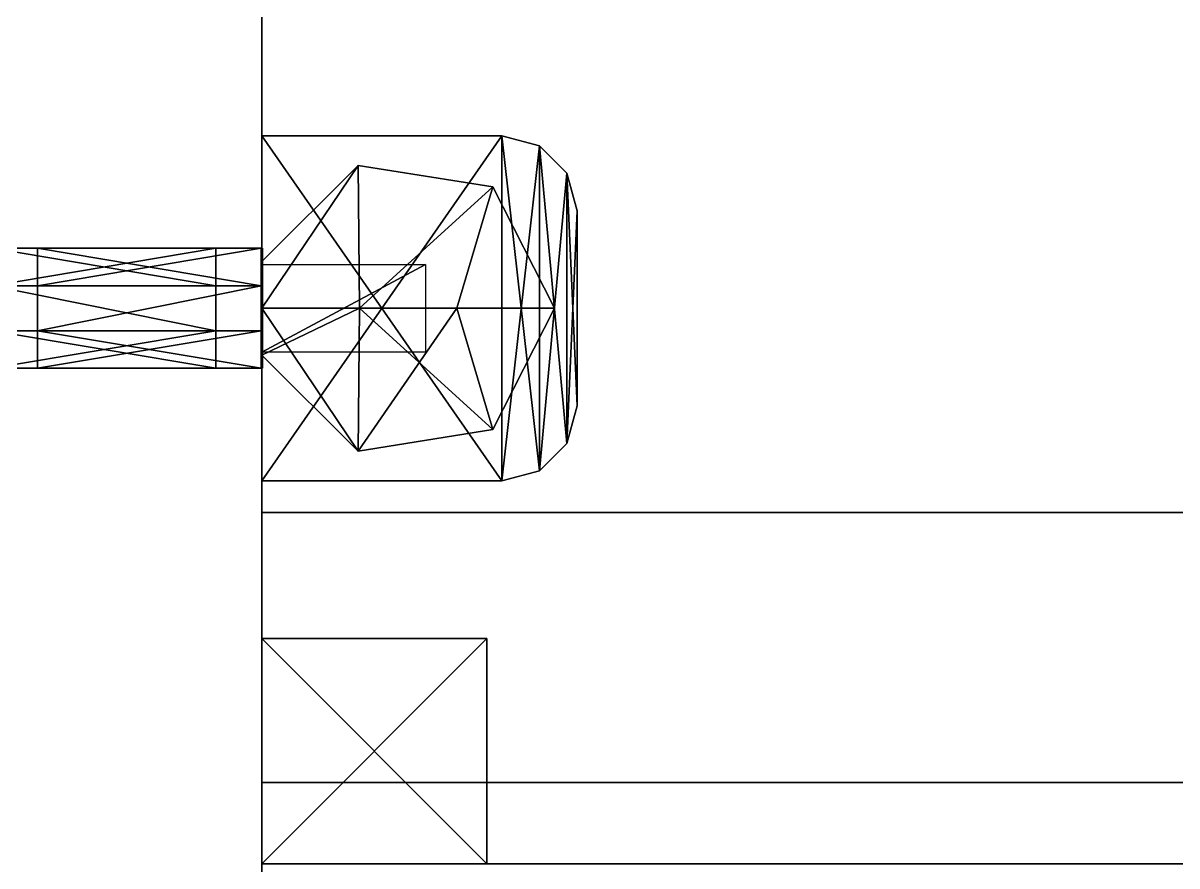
# Model space of a CAD drawing. Extents: x -100 to 4856, y -100 to 4830.
# Drawn here: x 1826.6 to 1903.5, y 44.5 to 100.6 of the extents above; entities that cross this region are included whole.
import ezdxf

# ---------------------------------------------------------------- set-up
doc = ezdxf.new("R2010")
doc.units = 0
for name, color, linetype in [('LAYER0', 7, 'CONTINUOUS'), ('LAYER1195', 7, 'CONTINUOUS'), ('LAYER1198', 7, 'CONTINUOUS'), ('LAYER1199', 254, 'CONTINUOUS'), ('LAYER1205', 253, 'CONTINUOUS'), ('LAYER1206', 253, 'CONTINUOUS'), ('LAYER1207', 253, 'CONTINUOUS'), ('LAYER1208', 253, 'CONTINUOUS'), ('LAYER1217', 254, 'CONTINUOUS'), ('LAYER837', 7, 'CONTINUOUS'), ('LAYER841', 7, 'CONTINUOUS'), ('LAYER843', 7, 'CONTINUOUS'), ('LAYER849', 7, 'CONTINUOUS'), ('LAYER852', 7, 'CONTINUOUS')]:
    doc.layers.add(name, color=color, linetype=linetype)

msp = doc.modelspace()

# ---------------------------------------------------------------- linework, layer by layer
at = {"layer": 'LAYER0', "invisible_edges": 1}
for points in [[(4856, 4830, -5), (-100, -100, -5), (-100, 4830, -5), (4856, 4830, -5)], [(-100, -100, -5), (4856, 4830, -5), (4856, -100, -5), (-100, -100, -5)], [(4856, -100), (-100, 4830), (-100, -100), (4856, -100)], [(-100, 4830), (4856, -100), (4856, 4830), (-100, 4830)]]:
    msp.add_3dface(points, dxfattribs=at)
at = {"layer": 'LAYER1195', "invisible_edges": 1}
for points in [[(2626.5, 44.6, 1984), (1842.5, 520, 1984), (1842.5, 44.6, 1984), (2626.5, 44.6, 1984)], [(1842.5, 520, 1984), (2626.5, 44.6, 1984), (2626.5, 520, 1984), (1842.5, 520, 1984)], [(1842.5, 44.6, 1966), (1842.5, 520, 1984), (1842.5, 520, 1966), (1842.5, 44.6, 1966)], [(1842.5, 520, 1984), (1842.5, 44.6, 1966), (1842.5, 44.6, 1984), (1842.5, 520, 1984)], [(2626.5, 520, 1966), (1842.5, 44.6, 1966), (1842.5, 520, 1966), (2626.5, 520, 1966)], [(1842.5, 44.6, 1966), (2626.5, 520, 1966), (2626.5, 44.6, 1966), (1842.5, 44.6, 1966)], [(1842.5, 44.6, 1966), (2626.5, 44.6, 1984), (1842.5, 44.6, 1984), (1842.5, 44.6, 1966)], [(2626.5, 44.6, 1984), (1842.5, 44.6, 1966), (2626.5, 44.6, 1966), (2626.5, 44.6, 1984)]]:
    msp.add_3dface(points, dxfattribs=at)
at = {"layer": 'LAYER1198'}
for points in [[(1842.5, 93.1, 1964.01), (1858.5, 93.1, 1964.01), (1842.5, 70.1, 1964.01), (1842.5, 93.1, 1964.01)], [(1842.5, 70.1, 1964.01), (1858.5, 93.1, 1964.01), (1858.5, 70.1, 1964.01), (1842.5, 70.1, 1964.01)], [(1842.5, 93.1, 1966), (1858.5, 93.1, 1966), (1842.5, 70.1, 1966), (1842.5, 93.1, 1966)], [(1842.5, 70.1, 1966), (1858.5, 93.1, 1966), (1858.5, 70.1, 1966), (1842.5, 70.1, 1966)], [(1842.5, 70.1, 1964.01), (1842.5, 70.1, 1966), (1842.5, 93.1, 1964.01), (1842.5, 70.1, 1964.01)], [(1842.5, 93.1, 1964.01), (1842.5, 70.1, 1966), (1842.5, 93.1, 1966), (1842.5, 93.1, 1964.01)], [(1842.5, 93.1, 1964.01), (1842.5, 93.1, 1966), (1858.5, 93.1, 1964.01), (1842.5, 93.1, 1964.01)], [(1858.5, 93.1, 1964.01), (1842.5, 93.1, 1966), (1858.5, 93.1, 1966), (1858.5, 93.1, 1964.01)], [(1858.5, 70.1, 1964.01), (1842.5, 70.1, 1964.01), (1858.5, 93.1, 1964.01), (1858.5, 70.1, 1964.01)], [(1858.5, 93.1, 1964.01), (1842.5, 70.1, 1964.01), (1842.5, 93.1, 1964.01), (1858.5, 93.1, 1964.01)], [(1858.5, 93.1, 1966), (1858.5, 93.1, 1964.01), (1842.5, 93.1, 1966), (1858.5, 93.1, 1966)], [(1842.5, 93.1, 1966), (1858.5, 93.1, 1964.01), (1842.5, 93.1, 1964.01), (1842.5, 93.1, 1966)], [(1842.5, 93.1, 1964.01), (1842.5, 93.1, 1966), (1842.5, 70.1, 1964.01), (1842.5, 93.1, 1964.01)], [(1842.5, 70.1, 1964.01), (1842.5, 93.1, 1966), (1842.5, 70.1, 1966), (1842.5, 70.1, 1964.01)], [(1858.5, 93.1, 1966), (1842.5, 93.1, 1966), (1858.5, 70.1, 1966), (1858.5, 93.1, 1966)], [(1858.5, 70.1, 1966), (1842.5, 93.1, 1966), (1842.5, 70.1, 1966), (1858.5, 70.1, 1966)], [(1861, 92.43012, 1964.01), (1858.5, 93.1, 1964.01), (1861, 92.43012, 1966), (1861, 92.43012, 1964.01)], [(1861, 92.43012, 1966), (1858.5, 93.1, 1964.01), (1858.5, 93.1, 1966), (1861, 92.43012, 1966)], [(1861, 92.43012, 1964.01), (1861, 70.76987, 1964.01), (1858.5, 93.1, 1964.01), (1861, 92.43012, 1964.01)], [(1858.5, 93.1, 1964.01), (1861, 70.76987, 1964.01), (1858.5, 70.1, 1964.01), (1858.5, 93.1, 1964.01)], [(1861, 92.43012, 1966), (1858.5, 93.1, 1966), (1861, 70.76987, 1966), (1861, 92.43012, 1966)], [(1861, 70.76987, 1966), (1858.5, 93.1, 1966), (1858.5, 70.1, 1966), (1861, 70.76987, 1966)], [(1858.5, 93.1, 1964.01), (1858.5, 70.1, 1964.01), (1861, 92.43012, 1964.01), (1858.5, 93.1, 1964.01)], [(1858.5, 93.1, 1966), (1858.5, 70.1, 1966), (1861, 92.43012, 1966), (1858.5, 93.1, 1966)], [(1861, 92.43012, 1964.01), (1861, 92.43012, 1966), (1858.5, 93.1, 1964.01), (1861, 92.43012, 1964.01)], [(1858.5, 93.1, 1964.01), (1861, 92.43012, 1966), (1858.5, 93.1, 1966), (1858.5, 93.1, 1964.01)], [(1861, 92.43012, 1964.01), (1858.5, 70.1, 1964.01), (1861, 70.76987, 1964.01), (1861, 92.43012, 1964.01)], [(1861, 92.43012, 1966), (1858.5, 70.1, 1966), (1861, 70.76987, 1966), (1861, 92.43012, 1966)], [(1862.83, 90.6, 1964.01), (1861, 92.43012, 1964.01), (1862.83, 90.6, 1966), (1862.83, 90.6, 1964.01)], [(1862.83, 90.6, 1966), (1861, 92.43012, 1964.01), (1861, 92.43012, 1966), (1862.83, 90.6, 1966)], [(1862.83, 90.6, 1964.01), (1861, 70.76987, 1964.01), (1861, 92.43012, 1964.01), (1862.83, 90.6, 1964.01)], [(1862.83, 90.6, 1966), (1861, 92.43012, 1966), (1862.83, 72.6, 1966), (1862.83, 90.6, 1966)], [(1862.83, 72.6, 1966), (1861, 92.43012, 1966), (1861, 70.76987, 1966), (1862.83, 72.6, 1966)], [(1861, 92.43012, 1964.01), (1861, 70.76987, 1964.01), (1862.83, 90.6, 1964.01), (1861, 92.43012, 1964.01)], [(1861, 92.43012, 1966), (1861, 70.76987, 1966), (1862.83, 90.6, 1966), (1861, 92.43012, 1966)], [(1862.83, 90.6, 1964.01), (1862.83, 90.6, 1966), (1861, 92.43012, 1964.01), (1862.83, 90.6, 1964.01)], [(1861, 92.43012, 1964.01), (1862.83, 90.6, 1966), (1861, 92.43012, 1966), (1861, 92.43012, 1964.01)], [(1849, 81.6, 1980), (1848.931, 91.11755, 1980), (1842.5, 81.6, 1980), (1849, 81.6, 1980)], [(1842.5, 81.6, 1980), (1848.931, 91.11755, 1980), (1842.5, 84.7225, 1980), (1842.5, 81.6, 1980)], [(1842.5, 84.7225, 1966), (1842.5, 84.7225, 1980), (1848.931, 91.11755, 1966), (1842.5, 84.7225, 1966)], [(1848.931, 91.11755, 1966), (1842.5, 84.7225, 1980), (1848.931, 91.11755, 1980), (1848.931, 91.11755, 1966)], [(1848.931, 91.11755, 1966), (1848.931, 91.11755, 1980), (1842.5, 84.7225, 1966), (1848.931, 91.11755, 1966)], [(1842.5, 84.7225, 1966), (1848.931, 91.11755, 1980), (1842.5, 84.7225, 1980), (1842.5, 84.7225, 1966)], [(1849, 81.6, 1980), (1848.931, 91.11755, 1980), (1842.5, 81.6, 1980), (1849, 81.6, 1980)], [(1842.5, 81.6, 1980), (1848.931, 91.11755, 1980), (1842.5, 84.7225, 1980), (1842.5, 81.6, 1980)], [(1857.887, 89.6835, 1966), (1848.931, 91.11755, 1966), (1857.887, 89.6835, 1980), (1857.887, 89.6835, 1966)], [(1857.887, 89.6835, 1980), (1848.931, 91.11755, 1966), (1848.931, 91.11755, 1980), (1857.887, 89.6835, 1980)], [(1849, 81.6, 1980), (1857.887, 89.6835, 1980), (1848.931, 91.11755, 1980), (1849, 81.6, 1980)], [(1857.887, 89.6835, 1966), (1857.887, 89.6835, 1980), (1848.931, 91.11755, 1966), (1857.887, 89.6835, 1966)], [(1848.931, 91.11755, 1966), (1857.887, 89.6835, 1980), (1848.931, 91.11755, 1980), (1848.931, 91.11755, 1966)], [(1849, 81.6, 1980), (1857.887, 89.6835, 1980), (1848.931, 91.11755, 1980), (1849, 81.6, 1980)], [(1862.83, 72.6, 1964.01), (1861, 70.76987, 1964.01), (1862.83, 90.6, 1964.01), (1862.83, 72.6, 1964.01)], [(1862.83, 90.6, 1964.01), (1861, 70.76987, 1964.01), (1862.83, 72.6, 1964.01), (1862.83, 90.6, 1964.01)], [(1862.83, 90.6, 1966), (1861, 70.76987, 1966), (1862.83, 72.6, 1966), (1862.83, 90.6, 1966)], [(1863.5, 88.1, 1964.01), (1862.83, 90.6, 1964.01), (1863.5, 88.1, 1966), (1863.5, 88.1, 1964.01)], [(1863.5, 88.1, 1966), (1862.83, 90.6, 1964.01), (1862.83, 90.6, 1966), (1863.5, 88.1, 1966)], [(1863.5, 88.1, 1964.01), (1862.83, 72.6, 1964.01), (1862.83, 90.6, 1964.01), (1863.5, 88.1, 1964.01)], [(1863.5, 88.1, 1966), (1862.83, 90.6, 1966), (1863.5, 75.1, 1966), (1863.5, 88.1, 1966)], [(1863.5, 75.1, 1966), (1862.83, 90.6, 1966), (1862.83, 72.6, 1966), (1863.5, 75.1, 1966)], [(1862.83, 90.6, 1964.01), (1862.83, 72.6, 1964.01), (1863.5, 88.1, 1964.01), (1862.83, 90.6, 1964.01)], [(1862.83, 90.6, 1966), (1862.83, 72.6, 1966), (1863.5, 88.1, 1966), (1862.83, 90.6, 1966)], [(1863.5, 88.1, 1964.01), (1863.5, 88.1, 1966), (1862.83, 90.6, 1964.01), (1863.5, 88.1, 1964.01)], [(1862.83, 90.6, 1964.01), (1863.5, 88.1, 1966), (1862.83, 90.6, 1966), (1862.83, 90.6, 1964.01)], [(1855.5, 81.6, 1980), (1857.887, 89.6835, 1980), (1849, 81.6, 1980), (1855.5, 81.6, 1980)], [(1855.5, 81.6, 1980), (1857.887, 89.6835, 1980), (1849, 81.6, 1980), (1855.5, 81.6, 1980)], [(1862, 81.6, 1980), (1857.887, 89.6835, 1980), (1855.5, 81.6, 1980), (1862, 81.6, 1980)], [(1855.5, 81.6, 1980), (1862, 81.6, 1980), (1857.887, 89.6835, 1980), (1855.5, 81.6, 1980)], [(1862, 81.6, 1966), (1857.887, 89.6835, 1966), (1862, 81.6, 1980), (1862, 81.6, 1966)], [(1862, 81.6, 1980), (1857.887, 89.6835, 1966), (1857.887, 89.6835, 1980), (1862, 81.6, 1980)], [(1862, 81.6, 1966), (1862, 81.6, 1980), (1857.887, 89.6835, 1966), (1862, 81.6, 1966)], [(1857.887, 89.6835, 1966), (1862, 81.6, 1980), (1857.887, 89.6835, 1980), (1857.887, 89.6835, 1966)], [(1863.5, 75.1, 1964.01), (1862.83, 72.6, 1964.01), (1863.5, 88.1, 1964.01), (1863.5, 75.1, 1964.01)], [(1863.5, 88.1, 1964.01), (1862.83, 72.6, 1964.01), (1863.5, 75.1, 1964.01), (1863.5, 88.1, 1964.01)], [(1863.5, 88.1, 1966), (1862.83, 72.6, 1966), (1863.5, 75.1, 1966), (1863.5, 88.1, 1966)], [(1863.5, 88.1, 1966), (1863.5, 88.1, 1964.01), (1863.5, 75.1, 1966), (1863.5, 88.1, 1966)], [(1863.5, 75.1, 1966), (1863.5, 88.1, 1964.01), (1863.5, 75.1, 1964.01), (1863.5, 75.1, 1966)], [(1863.5, 88.1, 1964.01), (1863.5, 88.1, 1966), (1863.5, 75.1, 1964.01), (1863.5, 88.1, 1964.01)], [(1863.5, 75.1, 1964.01), (1863.5, 88.1, 1966), (1863.5, 75.1, 1966), (1863.5, 75.1, 1964.01)], [(1842.5, 84.7225, 1966), (1842.5, 78.4775, 1966), (1842.5, 84.7225, 1980), (1842.5, 84.7225, 1966)], [(1842.5, 84.7225, 1980), (1842.5, 78.4775, 1966), (1842.5, 78.4775, 1980), (1842.5, 84.7225, 1980)], [(1842.5, 84.7225, 1966), (1842.5, 84.7225, 1980), (1842.5, 78.4775, 1966), (1842.5, 84.7225, 1966)], [(1842.5, 78.4775, 1966), (1842.5, 84.7225, 1980), (1842.5, 78.4775, 1980), (1842.5, 78.4775, 1966)], [(1853.408, 78.6802, 1964), (1842.5, 78.6802, 1964), (1853.408, 84.5198, 1964), (1853.408, 78.6802, 1964)], [(1853.408, 84.5198, 1964), (1842.5, 78.6802, 1964), (1842.5, 84.5198, 1964), (1853.408, 84.5198, 1964)], [(1848.931, 72.08245, 1980), (1849, 81.6, 1980), (1842.5, 78.4775, 1980), (1848.931, 72.08245, 1980)], [(1842.5, 78.4775, 1980), (1849, 81.6, 1980), (1842.5, 81.6, 1980), (1842.5, 78.4775, 1980)], [(1849, 81.6, 1980), (1848.931, 72.08245, 1980), (1842.5, 81.6, 1980), (1849, 81.6, 1980)], [(1842.5, 81.6, 1980), (1848.931, 72.08245, 1980), (1842.5, 78.4775, 1980), (1842.5, 81.6, 1980)], [(1857.887, 73.51649, 1980), (1855.5, 81.6, 1980), (1848.931, 72.08245, 1980), (1857.887, 73.51649, 1980)], [(1848.931, 72.08245, 1980), (1855.5, 81.6, 1980), (1849, 81.6, 1980), (1848.931, 72.08245, 1980)], [(1849, 81.6, 1980), (1857.887, 73.51649, 1980), (1848.931, 72.08245, 1980), (1849, 81.6, 1980)], [(1855.5, 81.6, 1980), (1857.887, 73.51649, 1980), (1849, 81.6, 1980), (1855.5, 81.6, 1980)], [(1862, 81.6, 1980), (1855.5, 81.6, 1980), (1857.887, 73.51649, 1980), (1862, 81.6, 1980)], [(1855.5, 81.6, 1980), (1862, 81.6, 1980), (1857.887, 73.51649, 1980), (1855.5, 81.6, 1980)], [(1862, 81.6, 1980), (1857.887, 73.51649, 1980), (1862, 81.6, 1966), (1862, 81.6, 1980)], [(1862, 81.6, 1966), (1857.887, 73.51649, 1980), (1857.887, 73.51649, 1966), (1862, 81.6, 1966)], [(1857.887, 73.51649, 1966), (1857.887, 73.51649, 1980), (1862, 81.6, 1966), (1857.887, 73.51649, 1966)], [(1862, 81.6, 1966), (1857.887, 73.51649, 1980), (1862, 81.6, 1980), (1862, 81.6, 1966)], [(1848.931, 72.08245, 1980), (1842.5, 78.4775, 1980), (1848.931, 72.08245, 1966), (1848.931, 72.08245, 1980)], [(1848.931, 72.08245, 1966), (1842.5, 78.4775, 1980), (1842.5, 78.4775, 1966), (1848.931, 72.08245, 1966)], [(1842.5, 78.4775, 1966), (1842.5, 78.4775, 1980), (1848.931, 72.08245, 1966), (1842.5, 78.4775, 1966)], [(1848.931, 72.08245, 1966), (1842.5, 78.4775, 1980), (1848.931, 72.08245, 1980), (1848.931, 72.08245, 1966)], [(1863.5, 75.1, 1966), (1862.83, 72.6, 1966), (1863.5, 75.1, 1964.01), (1863.5, 75.1, 1966)], [(1863.5, 75.1, 1964.01), (1862.83, 72.6, 1966), (1862.83, 72.6, 1964.01), (1863.5, 75.1, 1964.01)], [(1863.5, 75.1, 1964.01), (1863.5, 75.1, 1966), (1862.83, 72.6, 1964.01), (1863.5, 75.1, 1964.01)], [(1862.83, 72.6, 1964.01), (1863.5, 75.1, 1966), (1862.83, 72.6, 1966), (1862.83, 72.6, 1964.01)], [(1857.887, 73.51649, 1980), (1848.931, 72.08245, 1980), (1857.887, 73.51649, 1966), (1857.887, 73.51649, 1980)], [(1857.887, 73.51649, 1966), (1848.931, 72.08245, 1980), (1848.931, 72.08245, 1966), (1857.887, 73.51649, 1966)], [(1848.931, 72.08245, 1966), (1848.931, 72.08245, 1980), (1857.887, 73.51649, 1966), (1848.931, 72.08245, 1966)], [(1857.887, 73.51649, 1966), (1848.931, 72.08245, 1980), (1857.887, 73.51649, 1980), (1857.887, 73.51649, 1966)], [(1862.83, 72.6, 1966), (1861, 70.76987, 1966), (1862.83, 72.6, 1964.01), (1862.83, 72.6, 1966)], [(1862.83, 72.6, 1964.01), (1861, 70.76987, 1966), (1861, 70.76987, 1964.01), (1862.83, 72.6, 1964.01)], [(1862.83, 72.6, 1964.01), (1862.83, 72.6, 1966), (1861, 70.76987, 1964.01), (1862.83, 72.6, 1964.01)], [(1861, 70.76987, 1964.01), (1862.83, 72.6, 1966), (1861, 70.76987, 1966), (1861, 70.76987, 1964.01)], [(1861, 70.76987, 1966), (1858.5, 70.1, 1966), (1861, 70.76987, 1964.01), (1861, 70.76987, 1966)], [(1861, 70.76987, 1964.01), (1858.5, 70.1, 1966), (1858.5, 70.1, 1964.01), (1861, 70.76987, 1964.01)], [(1861, 70.76987, 1964.01), (1861, 70.76987, 1966), (1858.5, 70.1, 1964.01), (1861, 70.76987, 1964.01)], [(1858.5, 70.1, 1964.01), (1861, 70.76987, 1966), (1858.5, 70.1, 1966), (1858.5, 70.1, 1964.01)], [(1858.5, 70.1, 1964.01), (1842.5, 70.1, 1964.01), (1858.5, 70.1, 1966), (1858.5, 70.1, 1964.01)], [(1858.5, 70.1, 1966), (1842.5, 70.1, 1964.01), (1842.5, 70.1, 1966), (1858.5, 70.1, 1966)], [(1858.5, 70.1, 1964.01), (1858.5, 70.1, 1966), (1842.5, 70.1, 1964.01), (1858.5, 70.1, 1964.01)], [(1842.5, 70.1, 1964.01), (1858.5, 70.1, 1966), (1842.5, 70.1, 1966), (1842.5, 70.1, 1964.01)]]:
    msp.add_3dface(points, dxfattribs=at)
at = {"layer": 'LAYER1199'}
for points in [[(1842.45, 83.1, 1974.83), (1842.45, 85.6, 1971.5), (1827.55, 83.1, 1974.83), (1842.45, 83.1, 1974.83)], [(1827.55, 83.1, 1974.83), (1842.45, 85.6, 1971.5), (1827.55, 85.6, 1971.5), (1827.55, 83.1, 1974.83)], [(1827.55, 83.1, 1974.83), (1827.55, 85.6, 1971.5), (1827.55, 80.1, 1974.83), (1827.55, 83.1, 1974.83)], [(1827.55, 80.1, 1974.83), (1827.55, 85.6, 1971.5), (1827.55, 77.6, 1971.5), (1827.55, 80.1, 1974.83)], [(1827.55, 85.6, 1971.5), (1827.55, 83.1, 1968.17), (1827.55, 77.6, 1971.5), (1827.55, 85.6, 1971.5)], [(1842.45, 85.6, 1971.5), (1842.45, 83.1, 1968.17), (1827.55, 85.6, 1971.5), (1842.45, 85.6, 1971.5)], [(1827.55, 85.6, 1971.5), (1842.45, 83.1, 1968.17), (1827.55, 83.1, 1968.17), (1827.55, 85.6, 1971.5)], [(1842.55, 83.1, 1974.83), (1842.55, 85.6, 1971.5), (1842.45, 83.1, 1974.83), (1842.55, 83.1, 1974.83)], [(1842.45, 83.1, 1974.83), (1842.55, 85.6, 1971.5), (1842.45, 85.6, 1971.5), (1842.45, 83.1, 1974.83)], [(1842.55, 85.6, 1971.5), (1842.55, 83.1, 1968.17), (1842.45, 85.6, 1971.5), (1842.55, 85.6, 1971.5)], [(1842.45, 85.6, 1971.5), (1842.55, 83.1, 1968.17), (1842.45, 83.1, 1968.17), (1842.45, 85.6, 1971.5)], [(1842.55, 85.6, 1975.5), (1842.55, 85.6, 1967.5), (1842.45, 85.6, 1975.5), (1842.55, 85.6, 1975.5)], [(1842.45, 85.6, 1975.5), (1842.55, 85.6, 1967.5), (1842.45, 85.6, 1967.5), (1842.45, 85.6, 1975.5)], [(1842.45, 85.6, 1967.5), (1842.55, 85.6, 1967.5), (1842.45, 77.6, 1967.5), (1842.45, 85.6, 1967.5)], [(1842.45, 77.6, 1967.5), (1842.55, 85.6, 1967.5), (1842.55, 77.6, 1967.5), (1842.45, 77.6, 1967.5)], [(1842.45, 77.6, 1975.5), (1842.55, 77.6, 1975.5), (1842.45, 85.6, 1975.5), (1842.45, 77.6, 1975.5)], [(1842.45, 85.6, 1975.5), (1842.55, 77.6, 1975.5), (1842.55, 85.6, 1975.5), (1842.45, 85.6, 1975.5)], [(1842.45, 85.6, 1975.5), (1842.45, 85.6, 1967.5), (1842.45, 77.6, 1975.5), (1842.45, 85.6, 1975.5)], [(1842.45, 77.6, 1975.5), (1842.45, 85.6, 1967.5), (1842.45, 77.6, 1967.5), (1842.45, 77.6, 1975.5)], [(1842.55, 77.6, 1975.5), (1842.55, 77.6, 1967.5), (1842.55, 85.6, 1975.5), (1842.55, 77.6, 1975.5)], [(1842.55, 85.6, 1975.5), (1842.55, 77.6, 1967.5), (1842.55, 85.6, 1967.5), (1842.55, 85.6, 1975.5)], [(1827.55, 77.6, 1971.5), (1827.55, 83.1, 1968.17), (1827.55, 80.1, 1968.17), (1827.55, 77.6, 1971.5)], [(1842.45, 80.1, 1974.83), (1842.45, 83.1, 1974.83), (1827.55, 80.1, 1974.83), (1842.45, 80.1, 1974.83)], [(1827.55, 80.1, 1974.83), (1842.45, 83.1, 1974.83), (1827.55, 83.1, 1974.83), (1827.55, 80.1, 1974.83)], [(1827.55, 83.1, 1968.17), (1842.45, 83.1, 1968.17), (1827.55, 80.1, 1968.17), (1827.55, 83.1, 1968.17)], [(1827.55, 80.1, 1968.17), (1842.45, 83.1, 1968.17), (1842.45, 80.1, 1968.17), (1827.55, 80.1, 1968.17)], [(1842.55, 83.1, 1974.83), (1842.45, 83.1, 1974.83), (1842.55, 80.1, 1974.83), (1842.55, 83.1, 1974.83)], [(1842.55, 80.1, 1974.83), (1842.45, 83.1, 1974.83), (1842.45, 80.1, 1974.83), (1842.55, 80.1, 1974.83)], [(1842.45, 83.1, 1968.17), (1842.55, 83.1, 1968.17), (1842.45, 80.1, 1968.17), (1842.45, 83.1, 1968.17)], [(1842.45, 80.1, 1968.17), (1842.55, 83.1, 1968.17), (1842.55, 80.1, 1968.17), (1842.45, 80.1, 1968.17)], [(1827.55, 80.1, 1974.83), (1827.55, 77.6, 1971.5), (1842.45, 80.1, 1974.83), (1827.55, 80.1, 1974.83)], [(1842.45, 80.1, 1974.83), (1827.55, 77.6, 1971.5), (1842.45, 77.6, 1971.5), (1842.45, 80.1, 1974.83)], [(1827.55, 77.6, 1971.5), (1827.55, 80.1, 1968.17), (1842.45, 77.6, 1971.5), (1827.55, 77.6, 1971.5)], [(1842.45, 77.6, 1971.5), (1827.55, 80.1, 1968.17), (1842.45, 80.1, 1968.17), (1842.45, 77.6, 1971.5)], [(1842.45, 80.1, 1974.83), (1842.45, 77.6, 1971.5), (1842.55, 80.1, 1974.83), (1842.45, 80.1, 1974.83)], [(1842.55, 80.1, 1974.83), (1842.45, 77.6, 1971.5), (1842.55, 77.6, 1971.5), (1842.55, 80.1, 1974.83)], [(1842.45, 77.6, 1971.5), (1842.45, 80.1, 1968.17), (1842.55, 77.6, 1971.5), (1842.45, 77.6, 1971.5)], [(1842.55, 77.6, 1971.5), (1842.45, 80.1, 1968.17), (1842.55, 80.1, 1968.17), (1842.55, 77.6, 1971.5)], [(1842.55, 77.6, 1967.5), (1842.55, 77.6, 1975.5), (1842.45, 77.6, 1967.5), (1842.55, 77.6, 1967.5)], [(1842.45, 77.6, 1967.5), (1842.55, 77.6, 1975.5), (1842.45, 77.6, 1975.5), (1842.45, 77.6, 1967.5)]]:
    msp.add_3dface(points, dxfattribs=at)
at = {"layer": 'LAYER1205'}
for points in [[(1857.5, 59.6, 1984), (1857.5, 59.6, 1969), (1842.5, 59.6, 1984), (1857.5, 59.6, 1984)], [(1842.5, 59.6, 1984), (1857.5, 59.6, 1969), (1842.5, 59.6, 1969), (1842.5, 59.6, 1984)], [(1842.5, 59.6, 1984), (1842.5, 59.6, 1969), (1842.5, 44.6, 1984), (1842.5, 59.6, 1984)], [(1842.5, 44.6, 1984), (1842.5, 59.6, 1969), (1842.5, 44.6, 1969), (1842.5, 44.6, 1984)], [(1842.5, 59.6, 1984), (1842.5, 44.6, 1984), (1857.5, 59.6, 1984), (1842.5, 59.6, 1984)], [(1857.5, 59.6, 1984), (1842.5, 44.6, 1984), (1857.5, 44.6, 1984), (1857.5, 59.6, 1984)], [(1857.5, 59.6, 1969), (1857.5, 44.6, 1969), (1842.5, 59.6, 1969), (1857.5, 59.6, 1969)], [(1842.5, 59.6, 1969), (1857.5, 44.6, 1969), (1842.5, 44.6, 1969), (1842.5, 59.6, 1969)], [(1857.5, 59.6, 1984), (1857.5, 44.6, 1984), (1857.5, 59.6, 1969), (1857.5, 59.6, 1984)], [(1857.5, 59.6, 1969), (1857.5, 44.6, 1984), (1857.5, 44.6, 1969), (1857.5, 59.6, 1969)], [(1842.5, 44.6, 1984), (1842.5, 44.6, 1969), (1857.5, 44.6, 1984), (1842.5, 44.6, 1984)], [(1857.5, 44.6, 1984), (1842.5, 44.6, 1969), (1857.5, 44.6, 1969), (1857.5, 44.6, 1984)]]:
    msp.add_3dface(points, dxfattribs=at)
at = {"layer": 'LAYER1206'}
for points in [[(1857.5, 59.6, 1984), (1857.5, 59.6, 1969), (1842.5, 59.6, 1984), (1857.5, 59.6, 1984)], [(1842.5, 59.6, 1984), (1857.5, 59.6, 1969), (1842.5, 59.6, 1969), (1842.5, 59.6, 1984)], [(1842.5, 59.6, 1984), (1842.5, 59.6, 1969), (1842.5, 44.6, 1984), (1842.5, 59.6, 1984)], [(1842.5, 44.6, 1984), (1842.5, 59.6, 1969), (1842.5, 44.6, 1969), (1842.5, 44.6, 1984)], [(1842.5, 59.6, 1984), (1842.5, 44.6, 1984), (1857.5, 59.6, 1984), (1842.5, 59.6, 1984)], [(1857.5, 59.6, 1984), (1842.5, 44.6, 1984), (1857.5, 44.6, 1984), (1857.5, 59.6, 1984)], [(1857.5, 59.6, 1969), (1857.5, 44.6, 1969), (1842.5, 59.6, 1969), (1857.5, 59.6, 1969)], [(1842.5, 59.6, 1969), (1857.5, 44.6, 1969), (1842.5, 44.6, 1969), (1842.5, 59.6, 1969)], [(1857.5, 59.6, 1984), (1857.5, 44.6, 1984), (1857.5, 59.6, 1969), (1857.5, 59.6, 1984)], [(1857.5, 59.6, 1969), (1857.5, 44.6, 1984), (1857.5, 44.6, 1969), (1857.5, 59.6, 1969)], [(1842.5, 44.6, 1984), (1842.5, 44.6, 1969), (1857.5, 44.6, 1984), (1842.5, 44.6, 1984)], [(1857.5, 44.6, 1984), (1842.5, 44.6, 1969), (1857.5, 44.6, 1969), (1857.5, 44.6, 1984)]]:
    msp.add_3dface(points, dxfattribs=at)
at = {"layer": 'LAYER1207'}
for points in [[(1857.5, 59.6, 1984), (1857.5, 59.6, 1969), (1842.5, 59.6, 1984), (1857.5, 59.6, 1984)], [(1842.5, 59.6, 1984), (1857.5, 59.6, 1969), (1842.5, 59.6, 1969), (1842.5, 59.6, 1984)], [(1842.5, 59.6, 1984), (1842.5, 59.6, 1969), (1842.5, 44.6, 1984), (1842.5, 59.6, 1984)], [(1842.5, 44.6, 1984), (1842.5, 59.6, 1969), (1842.5, 44.6, 1969), (1842.5, 44.6, 1984)], [(1842.5, 59.6, 1984), (1842.5, 44.6, 1984), (1857.5, 59.6, 1984), (1842.5, 59.6, 1984)], [(1857.5, 59.6, 1984), (1842.5, 44.6, 1984), (1857.5, 44.6, 1984), (1857.5, 59.6, 1984)], [(1857.5, 59.6, 1969), (1857.5, 44.6, 1969), (1842.5, 59.6, 1969), (1857.5, 59.6, 1969)], [(1842.5, 59.6, 1969), (1857.5, 44.6, 1969), (1842.5, 44.6, 1969), (1842.5, 59.6, 1969)], [(1857.5, 59.6, 1984), (1857.5, 44.6, 1984), (1857.5, 59.6, 1969), (1857.5, 59.6, 1984)], [(1857.5, 59.6, 1969), (1857.5, 44.6, 1984), (1857.5, 44.6, 1969), (1857.5, 59.6, 1969)], [(1842.5, 44.6, 1984), (1842.5, 44.6, 1969), (1857.5, 44.6, 1984), (1842.5, 44.6, 1984)], [(1857.5, 44.6, 1984), (1842.5, 44.6, 1969), (1857.5, 44.6, 1969), (1857.5, 44.6, 1984)]]:
    msp.add_3dface(points, dxfattribs=at)
at = {"layer": 'LAYER1208'}
for points in [[(1857.5, 59.6, 1984), (1857.5, 59.6, 1969), (1842.5, 59.6, 1984), (1857.5, 59.6, 1984)], [(1842.5, 59.6, 1984), (1857.5, 59.6, 1969), (1842.5, 59.6, 1969), (1842.5, 59.6, 1984)], [(1842.5, 59.6, 1984), (1842.5, 59.6, 1969), (1842.5, 44.6, 1984), (1842.5, 59.6, 1984)], [(1842.5, 44.6, 1984), (1842.5, 59.6, 1969), (1842.5, 44.6, 1969), (1842.5, 44.6, 1984)], [(1842.5, 59.6, 1984), (1842.5, 44.6, 1984), (1857.5, 59.6, 1984), (1842.5, 59.6, 1984)], [(1857.5, 59.6, 1984), (1842.5, 44.6, 1984), (1857.5, 44.6, 1984), (1857.5, 59.6, 1984)], [(1857.5, 59.6, 1969), (1857.5, 44.6, 1969), (1842.5, 59.6, 1969), (1857.5, 59.6, 1969)], [(1842.5, 59.6, 1969), (1857.5, 44.6, 1969), (1842.5, 44.6, 1969), (1842.5, 59.6, 1969)], [(1857.5, 59.6, 1984), (1857.5, 44.6, 1984), (1857.5, 59.6, 1969), (1857.5, 59.6, 1984)], [(1857.5, 59.6, 1969), (1857.5, 44.6, 1984), (1857.5, 44.6, 1969), (1857.5, 59.6, 1969)], [(1842.5, 44.6, 1984), (1842.5, 44.6, 1969), (1857.5, 44.6, 1984), (1842.5, 44.6, 1984)], [(1857.5, 44.6, 1984), (1842.5, 44.6, 1969), (1857.5, 44.6, 1969), (1857.5, 44.6, 1984)]]:
    msp.add_3dface(points, dxfattribs=at)
at = {"layer": 'LAYER1217'}
for points in [[(1839.45, 83.1, 1974.83), (1824.55, 85.6, 1971.5), (1824.55, 83.1, 1974.83), (1839.45, 83.1, 1974.83)], [(1839.45, 85.6, 1971.5), (1824.55, 85.6, 1971.5), (1839.45, 83.1, 1974.83), (1839.45, 85.6, 1971.5)], [(1839.45, 85.6, 1971.5), (1824.55, 83.1, 1968.17), (1824.55, 85.6, 1971.5), (1839.45, 85.6, 1971.5)], [(1839.45, 83.1, 1968.17), (1824.55, 83.1, 1968.17), (1839.45, 85.6, 1971.5), (1839.45, 83.1, 1968.17)], [(1839.45, 80.1, 1974.83), (1839.45, 85.6, 1971.5), (1839.45, 83.1, 1974.83), (1839.45, 80.1, 1974.83)], [(1839.45, 77.6, 1971.5), (1839.45, 85.6, 1971.5), (1839.45, 80.1, 1974.83), (1839.45, 77.6, 1971.5)], [(1839.45, 77.6, 1971.5), (1839.45, 83.1, 1968.17), (1839.45, 85.6, 1971.5), (1839.45, 77.6, 1971.5)], [(1839.45, 80.1, 1974.83), (1824.55, 83.1, 1974.83), (1824.55, 80.1, 1974.83), (1839.45, 80.1, 1974.83)], [(1839.45, 83.1, 1974.83), (1824.55, 83.1, 1974.83), (1839.45, 80.1, 1974.83), (1839.45, 83.1, 1974.83)], [(1839.45, 80.1, 1968.17), (1824.55, 83.1, 1968.17), (1839.45, 83.1, 1968.17), (1839.45, 80.1, 1968.17)], [(1824.55, 80.1, 1968.17), (1824.55, 83.1, 1968.17), (1839.45, 80.1, 1968.17), (1824.55, 80.1, 1968.17)], [(1839.45, 80.1, 1968.17), (1839.45, 83.1, 1968.17), (1839.45, 77.6, 1971.5), (1839.45, 80.1, 1968.17)], [(1824.55, 80.1, 1974.83), (1839.45, 77.6, 1971.5), (1839.45, 80.1, 1974.83), (1824.55, 80.1, 1974.83)], [(1824.55, 77.6, 1971.5), (1839.45, 77.6, 1971.5), (1824.55, 80.1, 1974.83), (1824.55, 77.6, 1971.5)], [(1824.55, 77.6, 1971.5), (1839.45, 80.1, 1968.17), (1839.45, 77.6, 1971.5), (1824.55, 77.6, 1971.5)], [(1824.55, 80.1, 1968.17), (1839.45, 80.1, 1968.17), (1824.55, 77.6, 1971.5), (1824.55, 80.1, 1968.17)]]:
    msp.add_3dface(points, dxfattribs=at)
at = {"layer": 'LAYER837', "invisible_edges": 1}
for points in [[(2626.5, 44.6, 316.49), (1842.5, 520, 316.49), (1842.5, 44.6, 316.49), (2626.5, 44.6, 316.49)], [(1842.5, 520, 316.49), (2626.5, 44.6, 316.49), (2626.5, 520, 316.49), (1842.5, 520, 316.49)], [(1842.5, 44.6, 298.49), (1842.5, 520, 316.49), (1842.5, 520, 298.49), (1842.5, 44.6, 298.49)], [(1842.5, 520, 316.49), (1842.5, 44.6, 298.49), (1842.5, 44.6, 316.49), (1842.5, 520, 316.49)], [(2626.5, 520, 298.49), (1842.5, 44.6, 298.49), (1842.5, 520, 298.49), (2626.5, 520, 298.49)], [(1842.5, 44.6, 298.49), (2626.5, 520, 298.49), (2626.5, 44.6, 298.49), (1842.5, 44.6, 298.49)], [(1842.5, 44.6, 298.49), (2626.5, 44.6, 316.49), (1842.5, 44.6, 316.49), (1842.5, 44.6, 298.49)], [(2626.5, 44.6, 316.49), (1842.5, 44.6, 298.49), (2626.5, 44.6, 298.49), (2626.5, 44.6, 316.49)]]:
    msp.add_3dface(points, dxfattribs=at)
at = {"layer": 'LAYER841', "invisible_edges": 1}
for points in [[(1842.5, 20), (1824.5, 580), (1842.5, 580), (1842.5, 20)], [(1824.5, 580), (1842.5, 20), (1824.5, 20), (1824.5, 580)], [(1824.5, 20, 2540), (1842.5, 580, 2540), (1824.5, 580, 2540), (1824.5, 20, 2540)], [(1842.5, 580, 2540), (1824.5, 20, 2540), (1842.5, 20, 2540), (1842.5, 580, 2540)], [(1842.5, 580, 2540), (1842.5, 20), (1842.5, 580), (1842.5, 580, 2540)], [(1842.5, 20), (1842.5, 580, 2540), (1842.5, 20, 2540), (1842.5, 20)]]:
    msp.add_3dface(points, dxfattribs=at)
at = {"layer": 'LAYER843', "invisible_edges": 1}
for points in [[(1842.5, 20, 80), (2626.5, 580, 80), (2626.5, 20, 80), (1842.5, 20, 80)], [(2626.5, 580, 80), (1842.5, 20, 80), (1842.5, 580, 80), (2626.5, 580, 80)], [(1842.5, 20, 80), (1842.5, 580, 98), (1842.5, 580, 80), (1842.5, 20, 80)], [(1842.5, 580, 98), (1842.5, 20, 80), (1842.5, 20, 98), (1842.5, 580, 98)], [(1842.5, 580, 98), (2626.5, 20, 98), (2626.5, 580, 98), (1842.5, 580, 98)], [(2626.5, 20, 98), (1842.5, 580, 98), (1842.5, 20, 98), (2626.5, 20, 98)]]:
    msp.add_3dface(points, dxfattribs=at)
at = {"layer": 'LAYER849', "invisible_edges": 1}
for points in [[(1842.5, 68), (2626.5, 50), (1842.5, 50), (1842.5, 68)], [(2626.5, 50), (1842.5, 68), (2626.5, 68), (2626.5, 50)], [(1842.5, 50, 80), (1842.5, 68), (1842.5, 50), (1842.5, 50, 80)], [(1842.5, 68), (1842.5, 50, 80), (1842.5, 68, 80), (1842.5, 68)], [(2626.5, 68, 80), (1842.5, 50, 80), (2626.5, 50, 80), (2626.5, 68, 80)], [(1842.5, 50, 80), (2626.5, 68, 80), (1842.5, 68, 80), (1842.5, 50, 80)], [(1842.5, 68), (2626.5, 68, 80), (2626.5, 68), (1842.5, 68)], [(2626.5, 68, 80), (1842.5, 68), (1842.5, 68, 80), (2626.5, 68, 80)], [(1842.5, 50, 80), (2626.5, 50), (2626.5, 50, 80), (1842.5, 50, 80)], [(2626.5, 50), (1842.5, 50, 80), (1842.5, 50), (2626.5, 50)]]:
    msp.add_3dface(points, dxfattribs=at)
at = {"layer": 'LAYER852', "invisible_edges": 1}
for points in [[(2626.5, 20, 2539), (1842.5, 580, 2539), (1842.5, 20, 2539), (2626.5, 20, 2539)], [(1842.5, 580, 2539), (2626.5, 20, 2539), (2626.5, 580, 2539), (1842.5, 580, 2539)], [(1842.5, 20, 2521), (1842.5, 580, 2539), (1842.5, 580, 2521), (1842.5, 20, 2521)], [(1842.5, 580, 2539), (1842.5, 20, 2521), (1842.5, 20, 2539), (1842.5, 580, 2539)], [(2626.5, 580, 2521), (1842.5, 20, 2521), (1842.5, 580, 2521), (2626.5, 580, 2521)], [(1842.5, 20, 2521), (2626.5, 580, 2521), (2626.5, 20, 2521), (1842.5, 20, 2521)]]:
    msp.add_3dface(points, dxfattribs=at)

doc.saveas('drawing.dxf')
